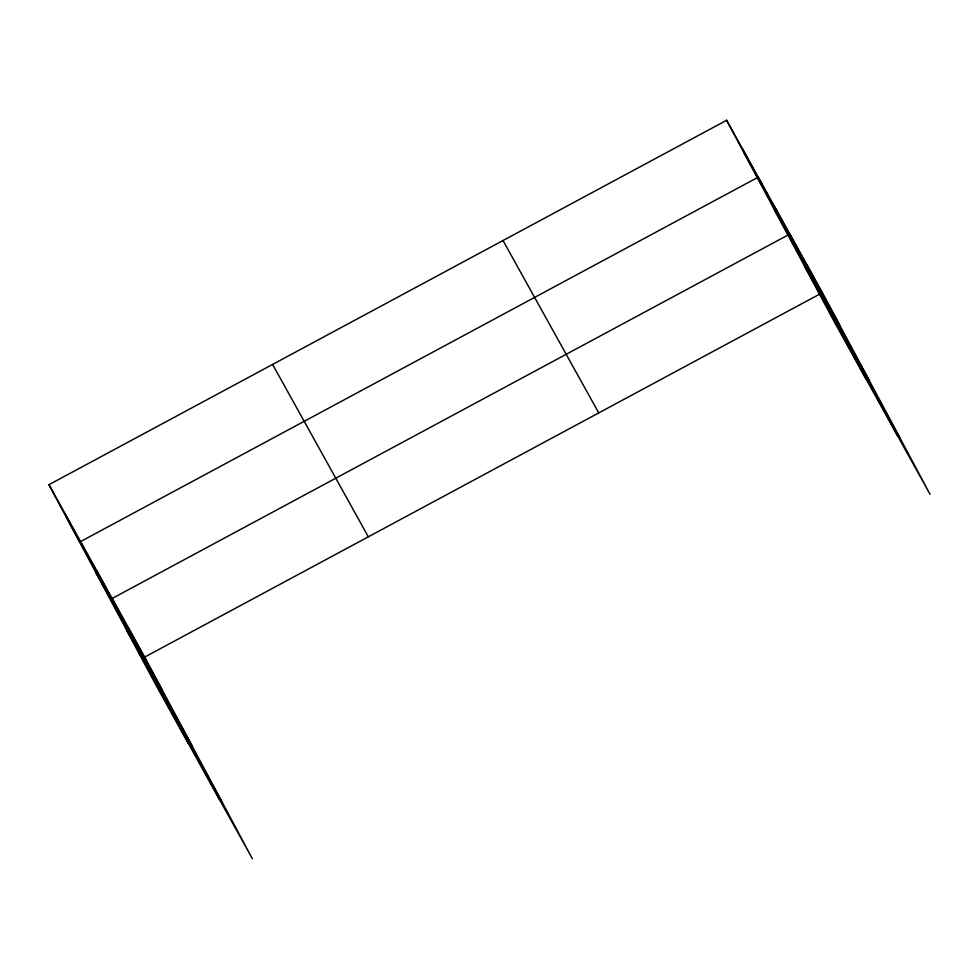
<?xml version="1.0" encoding="UTF-8"?>
<svg xmlns="http://www.w3.org/2000/svg" width="979" height="979" viewBox="0 0 979 979"><rect width="100%" height="100%" fill="white"/><g stroke="black" fill="none" stroke-linecap="round" stroke-linejoin="round"><path stroke-width="1.47" d="M48.95 484.703L144.684 657.08L252.362 858.73L156.616 686.34L48.95 484.703L726.638 120.27L822.384 292.66L930.05 494.297L834.316 321.92L726.638 120.27M144.684 657.08L822.384 292.66M743.905 152.602L839.652 324.991M773.74 208.478L869.474 380.868M804.481 266.043L900.215 438.433M503.01 240.528L598.744 412.918M272.59 364.433L368.324 536.822M66.217 517.034L161.951 689.424M96.052 572.899L191.786 745.288M126.78 630.476L222.527 802.853M806.109 263.351L823.376 295.682M897.498 435.692L789.833 234.042L112.132 598.475L219.81 800.124M774.034 205.602L791.301 237.934M865.901 378.8L758.236 177.162L80.547 541.583L188.213 743.232M742.437 148.71L759.704 181.042M128.408 627.784L145.675 660.115M96.346 570.035L113.601 602.366M64.749 513.143L82.016 545.474"/></g></svg>
